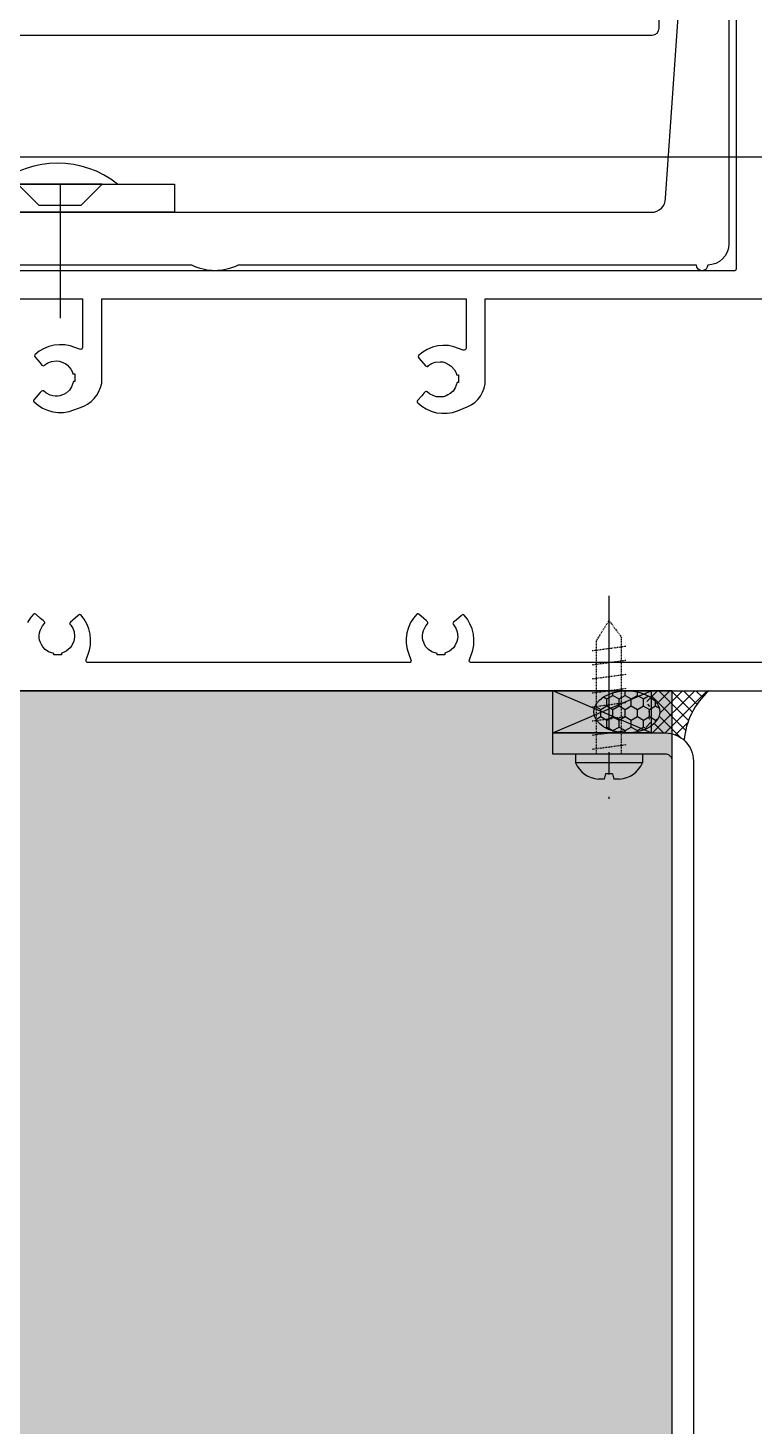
# Model space of a CAD drawing. Header units: millimetres. Extents: x 19684 to 58158, y -7929 to 13062.
# Drawn here: x 54845.2 to 54948.5, y 4698.8 to 4897.6 of the extents above; entities that cross this region are included whole.
import ezdxf

# ---------------------------------------------------------------- set-up
doc = ezdxf.new("R2010")
doc.units = ezdxf.units.MM
doc.linetypes.add('CENTER2', pattern=[28.575000000000003, 19.05, -3.175, 3.175, -3.175])
doc.linetypes.add('HIDDEN2', pattern=[0.1875, 0.125, -0.0625])
for name, color, linetype in [('CASTFIX', 1, 'Continuous'), ('F-Alum', 4, 'Continuous'), ('F-Bolt', 32, 'Continuous'), ('F-dim', 1, 'Continuous'), ('F-gasket', 8, 'Continuous'), ('F-seslants', 8, 'Continuous'), ('F-text', 7, 'Continuous'), ('F_MISC', 8, 'Continuous'), ('INSUL', 173, 'Continuous'), ('POCHET', 8, 'Continuous')]:
    doc.layers.add(name, color=color, linetype=linetype)

# ---------------------------------------------------------------- blocks, each defined once
blk = doc.blocks.new('ding1')
at = {"layer": 'CASTFIX', "color": 9, "linetype": 'CENTER2'}
blk.add_line((1214.680535677697, -4175.415606518631), (1214.680535677697, -4204.300201433828), dxfattribs=at)
at = {"layer": 'CASTFIX', "color": 8, "linetype": 'HIDDEN2'}
for p, q in [((1212.880535677697, -4181.857616678883), (1214.680535677697, -4178.922834070187)), ((1214.680535677697, -4178.922834070187), (1216.480535677697, -4181.33858421964)), ((1212.880535677697, -4197.922834070187), (1212.880535677697, -4181.857616678883)), ((1216.480535677697, -4197.922834070187), (1216.480535677697, -4181.33858421964)), ((1217.080535677697, -4182.623013990795), (1212.280535677697, -4183.266124916723)), ((1217.080535677697, -4184.623013990795), (1212.280535677697, -4185.266124916723)), ((1217.080535677697, -4186.623013990795), (1212.280535677697, -4187.266124916723)), ((1217.080535677697, -4188.623013990795), (1212.280535677697, -4189.266124916723)), ((1217.080535677697, -4190.623013990795), (1212.280535677697, -4191.266124916723)), ((1217.080535677697, -4192.623013990795), (1212.280535677697, -4193.266124916723)), ((1217.080535677697, -4194.623013990795), (1212.280535677697, -4195.266124916723)), ((1217.080535677697, -4196.623013990795), (1212.280535677697, -4197.266124916723))]:
    blk.add_line(p, q, dxfattribs=at)
at = {"layer": 'CASTFIX'}
for p, q in [((1209.930535677697, -4197.922834070187), (1209.930535677697, -4199.172834070187)), ((1219.430535677697, -4197.922834070187), (1209.930535677697, -4197.922834070187)), ((1219.430535677697, -4197.922834070187), (1219.430535677697, -4199.172834070187)), ((1219.430535677697, -4199.172834070187), (1209.930535677697, -4199.172834070187)), ((1213.980558336815, -4201.472834070186), (1213.180535677697, -4201.472834070186)), ((1214.18056401238, -4200.722834070186), (1213.980558336815, -4201.472834070186)), ((1215.180564012408, -4200.722834070186), (1214.18056401238, -4200.722834070186)), ((1215.180564012408, -4200.722834070186), (1215.380558336844, -4201.472834070186)), ((1216.180535677697, -4201.472834070186), (1215.380558336844, -4201.472834070186))]:
    blk.add_line(p, q, dxfattribs=at)
for centre, radius, start, end in [((1213.340443233555, -4197.800682089081), 3.675631999908295, 201.9199292038799, 267.5065728459988), ((1216.020628121838, -4197.800682089082), 3.675631999908523, 272.4934271540012, 338.080070796125)]:
    blk.add_arc(centre, radius, start, end, dxfattribs=at)
blk = doc.blocks.new('*U173')
at = {"layer": 'INSUL', "lineweight": 0}
h = blk.add_hatch(dxfattribs=at)
h.set_pattern_fill('岩棉', color=256, scale=99.99999999999997, style=0, pattern_type=2)
h.set_pattern_definition([(171.78891, (53.30000799999998, 199.0476189999999), (-673.201724156126, 100.0000024861342), [3.334188999999999, -696.8453999999997]), (146.908661, (56.22287299999998, 197.1428569999999), (-158.400404383208, 100.0000013838884), [3.488732999999999, -729.1451199999998]), (132.32733, (58.39144999999998, 194.761905), (-178.2004572863524, 199.9999991336095), [3.220505999999999, -673.0857999999997]), (114.796992, (59.71145299999998, 191.9047619999999), (-39.60010136608866, 99.99999941106624), [3.147327999999999, -327.32212]), (91.62022409999996, (59.80573899999999, 188.571429), (-19.80005000361191, 599.9999997105076), [3.334667, -696.9452999999999]), (82.82482490000001, (50.09428599999998, 111.428571), (138.6003494418545, 1099.99999703413), [77.75173799999997, -16250.113]), (97.17517500000001, (69.70576499999997, 111.428571), (-138.600352482837, 1099.999996651516), [77.75173799999997, -16250.113]), (88.37977579999999, (59.99431099999998, 188.571429), (19.80004305400807, 599.9999999021458), [3.334667, -696.9452999999999]), (65.203007, (60.08859699999998, 191.9047619999999), (39.60010129581893, 99.99999955872293), [3.147327999999999, -327.32212]), (47.67266910000001, (61.40860099999998, 194.761905), (178.2004567313951, 199.9999997012696), [3.220505999999999, -673.0857999999998]), (33.09133830000001, (63.57717799999998, 197.1428569999999), (158.4004028750618, 100.0000036376688), [3.488732999999999, -729.1451199999998]), (8.211089519999998, (66.50004199999998, 199.0476189999999), (673.2017245654225, 99.99999981557863), [3.334188999999999, -696.8453999999997]), (87.16616460000002, (49.99999999999999, 109.52381), (19.80004178584671, 300.0000003017781), [1.907093999999999, -398.5826499999998]), (103.901385, (50.47142999999998, 107.619048), (-79.2002026466053, 299.999999628344), [1.962234, -410.1069899999999]), (111.603615, (51.22571699999999, 105.714286), (-19.80005052895802, 99.99999996627344), [2.048674999999999, -105.5067399999999]), (122.761347, (52.45143499999999, 103.809524), (-59.40015357165493, 99.99999895630114), [2.265060999999999, -473.3977299999999]), (138.290552, (54.05429599999999, 102.380952), (-118.8003028617563, 100.0000020556397), [2.147087, -448.74108]), (152.003514, (55.84572899999998, 101.428571), (-178.2004575064848, 99.99999862560195), [2.028856999999999, -424.03119]), (166.477202, (57.82573399999998, 100.952381), (-396.0010138359245, 100.0000032088846), [2.036461999999999, -425.6205499999999]), (167.070755, (59.90002499999999, 100.47619), (-415.8010658158153, 99.99999981188664), [2.128248, -444.8038799999999]), (12.9292444, (59.90002499999999, 100.47619), (415.8010659680222, 99.99999935621646), [2.128248, -444.8038799999999]), (13.5227975, (61.97431599999998, 100.952381), (396.0010147085891, 99.99999975312379), [2.036461999999999, -425.6205499999998]), (27.9964853, (63.95432099999999, 101.428571), (198.0005052749504, 100.0000036439554), [2.028856999999999, -424.03119]), (41.709447, (65.74575499999997, 102.380952), (118.8003019456718, 100.0000029682972), [2.147086999999999, -448.7410799999997]), (57.23865219999999, (67.34861599999998, 103.809524), (198.0005044485323, 300.0000016678518), [2.265060999999999, -473.3977299999999]), (68.396384, (68.57433299999998, 105.714286), (19.80005041478078, 100.0000003570638), [2.048674999999999, -105.50674]), (76.098615, (69.32862099999998, 107.619048), (19.80005075413857, 99.99999951570955), [1.962233999999999, -410.1069899999998]), (92.83383529999998, (69.80005099999998, 109.52381), (-19.80005025124201, 299.9999998913793), [1.907094, -398.5826499999999])])
h.paths.add_polyline_path([(0, 0), (1673.896708839847, 0), (1673.896708839847, 99.99999999999997), (0, 99.99999999999997)])
at = {"layer": 'INSUL'}
blk.add_lwpolyline([(0, 0), (1673.896708839847, 0), (1673.896708839847, 99.99999999999997), (0, 99.99999999999997)], close=True, dxfattribs=at)
blk = doc.blocks.new('A$C094F658A')
at = {"layer": 'F-Alum'}
for points in [[(-259, 17.31386352633126), (-143.2074956095603, 17.31386352633126, 0.4142135623731178), (-142.2074956095457, 18.31386352633126), (-142.2074956095603, 63.90191894437885, -0.4142135623731173)], [(-131.2432630315161, 35.0342118430417), (-131.2432630315161, -15.9861364736862, -0.4142135623730906), (-131.4432630315132, -16.18613647368329), (-268.5664161340101, -16.18613647366874, -0.4142135623730949)], [(-260, -75.90734638672438), (-81.00106320224586, -75.90734638672438), (-58.53712185880431, -75.90734638672438), (-45.52000000001863, -75.90735581787885), (-45.52000000001863, -73.05097848150763, 0.450164734218634), (-45.74417420946702, -72.85244483801944), (-46.41745443171385, -72.93442599158152, 0.3791536594479651), (-46.59328022225236, -73.13295963506971), (-46.59328022225236, -74.02911542897345), (-48.53984066674457, -74.02911542897345, -0.4142135623732304), (-48.73984066673438, -73.82911542897637), (-48.73984066673438, -66.17951376218116, -0.4142135623740629), (-48.53984066673729, -65.97951376218407), (-46.59328022225236, -65.97951376219862), (-46.59328022225236, -67.41608496606932, 0.3730590152080993), (-46.42168876064534, -67.61405707255471), (-45.74840853842034, -67.71067122384557, 0.4566016302625909), (-45.52000000001863, -67.51269911736017), (-45.52000000001863, -23.48758473792259)], [(-258.8749197584984, -7.88764792328584), (-143.3062073578549, -7.886145244570798, 0.4142135623730098), (-141.3062073578549, -5.886145244570798), (-138.8062073578549, 30.11390414999914, -0.4142135623730295)], [(-132.3062073578549, 28.11390414999914), (-132.3062073579131, -12.3861452445708, -0.414213562373095), (-135.3062073579131, -15.3861452445708, -0.9999999999999999), (-136.9062073578898, -15.3861452445708), (-202.1071326057572, -15.3861452445708, -0.2424242424232402), (-208.7071326057339, -15.3861452445708), (-262.7749197585217, -15.38764792328584, -0.9999999999999999)], [(-54.35391379179782, -71.90734638672438), (-168.9269166139129, -71.90734638672438, -0.5174655677545603), (-169.2098137139837, -71.50750035140663), (-168.7330543832359, -70.15668224758701), (-168.5757534846343, -69.40950297925156), (-168.5757534846343, -68.62299848625844), (-168.6150787092774, -67.87581921792298), (-168.8117048325366, -67.12863994958752), (-169.1263066297251, -66.38146068125207), (-169.4802336515713, -65.75225708686048), (-169.9820984232792, -65.12492612222559), (-170.177738951912, -65.08579801648739), (-170.3847138184938, -65.24102916642732), (-171.0925678621861, -65.87023276081891), (-171.4464948840323, -66.14550933336432), (-171.5566055130475, -66.36573059138027), (-171.5251453333331, -66.46011113055283), (-171.4071696593601, -66.57808680452581), (-171.1122304745222, -66.99100166329299), (-170.9352669635846, -67.52189219609136), (-170.8566165142984, -68.22974623976916), (-170.8959417389415, -68.58367326161533), (-170.9745921882422, -68.89827505880385), (-171.2891939854308, -69.52747865319543), (-171.4858201086754, -69.80275522574084), (-172.0363732537662, -70.27465792153089), (-172.3509750509693, -70.43195882013242), (-172.7049020728009, -70.56468145331019), (-172.7049020728009, -70.8252110666217), (-173.8060083629825, -70.8252110666217), (-173.8060083629825, -70.63350059645018), (-174.553187631318, -70.35330837083166), (-175.0250903270935, -70.05836918597925), (-175.3790173489542, -69.6454543271393), (-175.5756434721989, -69.33085252995079), (-175.6936191461573, -69.05557595740538), (-175.8312574324227, -68.7016489355592), (-175.8705826570804, -68.38704713837069), (-175.8705826570804, -68.03312011652451), (-175.8312574324227, -67.67919309467834), (-175.7329443708004, -67.32526607283216), (-175.4183425736119, -66.69606247844058), (-175.1352009561379, -66.36573059140937), (-175.1037407764088, -66.3028102319513), (-175.1037407764088, -66.22415978266508), (-175.1430660010519, -66.10618410872121), (-175.3396921243111, -65.90955798546202), (-175.6936191461573, -65.63428141291661), (-176.3818105775135, -65.00507781852502), (-176.4997862514574, -64.96575259388192), (-176.6177619254158, -64.96575259388192), (-176.6964123747457, -65.04440304322634), (-177.1683150704921, -65.5949561882735), (-177.5615673169959, -66.22415978266508), (-177.8761691141844, -66.93201382634288), (-178.1121204620868, -67.67919309467834), (-178.190770911373, -68.46569758767146), (-178.190770911373, -69.21287685600691), (-178.0727952374291, -69.99938134898548), (-177.8368438895413, -70.70723539267783), (-177.5132437502907, -71.49312144512078, -0.5338388893789205), (-177.7906471798342, -71.90734638670983), (-223.4409794256499, -71.90734638672438, -0.5174655677546278), (-223.7238765257207, -71.50750035140663), (-223.2471171949728, -70.15668224758701), (-223.0898162963713, -69.40950297925156), (-223.0898162963713, -68.62299848625844), (-223.1291415210144, -67.87581921792298), (-223.3257676442736, -67.12863994958752), (-223.6403694414621, -66.38146068125207), (-223.9942964633083, -65.75225708686048), (-224.4961612350162, -65.12492612222559), (-224.691801763649, -65.08579801648739), (-224.8987766302307, -65.24102916642732), (-225.6066306739231, -65.87023276081891), (-225.9605576957692, -66.14550933336432), (-226.0706683247845, -66.36573059138027), (-226.03920814507, -66.46011113055283), (-225.921232471097, -66.57808680452581), (-225.6262932862592, -66.99100166329299), (-225.4493297753215, -67.52189219609136), (-225.3706793260353, -68.22974623976916), (-225.4100045506784, -68.58367326161533), (-225.4886549999792, -68.89827505880385), (-225.8032567971677, -69.52747865319543), (-225.9998829204123, -69.80275522574084), (-226.5504360655032, -70.27465792153089), (-226.8650378627062, -70.43195882013242), (-227.2189648845379, -70.56468145331019), (-227.2189648845379, -70.8252110666217), (-228.3200711747195, -70.8252110666217), (-228.3200711747195, -70.63350059645018), (-229.0672504430549, -70.35330837083166), (-229.5391531388304, -70.05836918597925), (-229.8930801606912, -69.6454543271393), (-230.0897062839358, -69.33085252995079), (-230.2076819578942, -69.05557595740538), (-230.3453202441597, -68.7016489355592), (-230.3846454688173, -68.38704713837069), (-230.3846454688173, -68.03312011652451), (-230.3453202441597, -67.67919309467834), (-230.2470071825373, -67.32526607283216), (-229.9324053853488, -66.69606247844058), (-229.6492637678748, -66.36573059140937), (-229.6178035881458, -66.3028102319513), (-229.6178035881458, -66.22415978266508), (-229.6571288127889, -66.10618410872121), (-229.8537549360481, -65.90955798546202), (-230.2076819578942, -65.63428141291661), (-230.8958733892505, -65.00507781852502), (-231.0138490631944, -64.96575259388192), (-231.1318247371528, -64.96575259388192), (-231.2104751864827, -65.04440304322634), (-231.682377882229, -65.5949561882735), (-232.0756301287329, -66.22415978266508)], [(-255.8000000000029, -20.18613647366874), (-224.2516020324401, -20.18613647366874), (-224.2516020324401, -27.08234230782546, -0.5174655677543073), (-224.6514480677724, -27.3652394078963), (-226.0022661715775, -26.88848007714842), (-226.749445439913, -26.73117917856143), (-227.5359499329061, -26.73117917856143), (-228.2831292012415, -26.77050440320454), (-229.030308469577, -26.96713052646373), (-229.7774877379125, -27.2817323236377), (-230.4066913322895, -27.63565934548387), (-231.0340222969389, -28.13752411719179), (-231.0731504026626, -28.33316464583913), (-230.9179192527372, -28.54013951242086), (-230.2887156583456, -29.24799355611322), (-230.0134390858002, -29.60192057795939), (-229.7932178277697, -29.71203120697464), (-229.6988372886117, -29.68057102724561), (-229.5808616146387, -29.56259535328718), (-229.1679467558715, -29.26765616844932), (-228.6370562230732, -29.09069265751168), (-227.9292021793954, -29.01204220822547), (-227.5752751575492, -29.05136743286857), (-227.2606733603607, -29.13001788215479), (-226.6314697659691, -29.44461967935786), (-226.3561931934237, -29.6412458026025), (-225.8842904976336, -30.19179894769331), (-225.7269895990321, -30.50640074489638), (-225.5942669658398, -30.86032776672801), (-225.3337373525428, -30.86032776672801), (-225.3337373525428, -31.96143405690964), (-225.5254478226998, -31.96143405690964), (-225.8056400483329, -32.7086133252451), (-226.1005792331853, -33.18051602103515), (-226.5134940920252, -33.53444304288132), (-226.8280958892137, -33.73106916612596), (-227.1033724617591, -33.84904484008439), (-227.4572994836053, -33.98668312634982), (-227.7719012807938, -34.02600835100748), (-228.12582830264, -34.02600835100748), (-228.4797553244862, -33.98668312634982), (-228.8336823463324, -33.8883700647275), (-229.4628859407094, -33.57376826752443), (-229.7932178277551, -33.29062665006495), (-229.8561381872132, -33.25916647033591), (-229.9347886364994, -33.25916647033591), (-230.0527643104433, -33.29849169497902), (-230.2493904337025, -33.49511781823821), (-230.5246670062479, -33.84904484008439), (-231.1538706006249, -34.53723627144063), (-231.1931958252826, -34.65521194538451), (-231.1931958252826, -34.77318761934293), (-231.1145453759236, -34.85183806867281), (-230.563992230891, -35.3237407644192), (-229.9347886364994, -35.71699301092303), (-229.2269345928216, -36.03159480811155), (-228.4797553244862, -36.26754615601385), (-227.6932508314931, -36.34619660530007), (-226.9460715631576, -36.34619660530007), (-226.159567070179, -36.22822093135619), (-225.4517130264867, -35.99226958345389), (-224.6658269740292, -35.66866944421781, 0.2877505058483109), (-221.5120969905693, -32.17158029929851), (-221.5120969905693, -20.18613647366874), (-169.6800757083838, -20.18613647366874), (-169.6800757083838, -27.19417035886727, -0.5174655677543089), (-170.0799217437016, -27.47706745893811), (-171.4307398475212, -27.00030812817567), (-172.1779191158566, -26.84300722958869), (-172.9644236088498, -26.84300722958869), (-173.7116028771852, -26.8823324542318), (-174.4587821455207, -27.07895857747644), (-175.2059614138561, -27.39356037466496), (-175.8351650082332, -27.74748739651113), (-176.4624959728826, -28.24935216821905), (-176.5016240786063, -28.44499269686639), (-176.3463929286809, -28.65196756343357), (-175.7171893342893, -29.35982160712592), (-175.4419127617439, -29.7137486289721), (-175.2216915037134, -29.8238592580019), (-175.1273109645554, -29.79239907827287), (-175.0093352905824, -29.67442340429989), (-174.5964204318152, -29.37948421947658), (-174.0655298990168, -29.20252070852439), (-173.357675855339, -29.12387025923817), (-173.0037488334929, -29.16319548388128), (-172.6891470363043, -29.24184593318205), (-172.0599434419128, -29.55644773037056), (-171.7846668693674, -29.75307385361521), (-171.3127641735773, -30.30362699870602), (-171.1554632749758, -30.61822879590909), (-171.0227406417835, -30.97215581775527), (-170.7622110284865, -30.97215581775527), (-170.7622110284865, -32.0732621079369), (-170.9539214986435, -32.0732621079369), (-171.2341137242765, -32.82044137627236), (-171.5290529091289, -33.29234407204785), (-171.9419677679689, -33.64627109389403), (-172.2565695651574, -33.84289721713867), (-172.5318461377028, -33.9608728910971), (-172.885773159549, -34.09851117737708), (-173.2003749567375, -34.13783640202018), (-173.5543019785837, -34.13783640202018), (-173.9082290004299, -34.09851117737708), (-174.262156022276, -34.0001981157402), (-174.8913596166531, -33.68559631855169), (-175.2216915036988, -33.40245470107766), (-175.2846118631569, -33.37099452136317), (-175.3632623124431, -33.37099452136317), (-175.481237986387, -33.41031974600628), (-175.6778641096462, -33.60694586925092), (-175.9531406821916, -33.9608728910971), (-176.5823442765686, -34.64906432246789), (-176.6216695012263, -34.76703999639722), (-176.6216695012263, -34.88501567035564), (-176.5430190518673, -34.96366611970006), (-175.9924659068347, -35.43556881544646), (-175.3632623124431, -35.82882106193574), (-174.6554082687653, -36.14342285913881), (-173.9082290004299, -36.37937420702656), (-173.1217245074367, -36.45802465631277), (-172.3745452391013, -36.45802465631277), (-171.5880407461227, -36.34004898238345), (-170.8801867024304, -36.10409763448115), (-170.0943006499729, -35.78049749523052, 0.2877505058483109), (-166.9405706665129, -32.28340835031122), (-166.9405706665129, -20.18613647366874), (-125.8902292310086, -20.18613647366874)]]:
    blk.add_lwpolyline(points, format="xyb", dxfattribs=at)
at = {"layer": 'F-Alum', "elevation": -1.357158461272619e-10}
blk.add_lwpolyline([(-242.1718562976966, 32.19041691612802), (-242.1718376682547, -3.887647934781853), (-211.1718376682547, -3.887647934810957), (-211.1718376682547, -7.887647934810957), (-245.6718376682547, -7.887647934781853, -0.4142135623729447), (-246.1718376682547, -7.387647934810957), (-246.1718562976966, 32.19041691612802)], format="xyb", dxfattribs=at)
at = {"layer": 'POCHET', "linetype": 'CENTER2'}
blk.add_line((-227.4323008639913, -3.887647934781853), (-227.4323008640495, -24.88764793478185), dxfattribs=at)
at = {"layer": 'POCHET'}
blk.add_lwpolyline([(-233.4323008639913, -3.887647934781853), (-230.4323008639913, -6.887647934781853), (-224.4323008639913, -6.887647934781853), (-221.4323008639913, -3.887647934810957)], close=True, dxfattribs=at)
blk.add_arc((-227.7911575571343, -14.45784672076115), 13.57319233015869, 51.14677504395269, 128.8532249560473, dxfattribs=at)

msp = doc.modelspace()

# ---------------------------------------------------------------- hatches: boundary and pattern name
at = {"layer": 'F-seslants', "ltscale": 250}
h = msp.add_hatch(dxfattribs=at)
h.set_pattern_fill('HONEY', color=256, scale=8, angle=-90.00000000000001, style=0)
h.set_pattern_definition([(90, (30333.34184979091, 6293.715700666954), (0.8660253999999997, 1.5), [1, -2]), (330.0000000000001, (30333.34184979091, 6293.715700666954), (0.8660254056766584, -1.499999996722579), [1, -2]), (30.00000000000004, (30333.34184979091, 6293.715700666954), (1.732050805676658, 3.277420613658806e-09), [-2, 1])])
edge = h.paths.add_edge_path()
edge.add_ellipse((54930.43445441188, 4800.38582186543), major_axis=(4.705385209057566, 1.250745287965791e-07), ratio=0.6380121188650788, start_angle=0, end_angle=360)
h = msp.add_hatch(dxfattribs=at)
h.set_pattern_fill('ANSI37', color=256, scale=10, style=0)
h.set_pattern_definition([(315, (29923.63113595769, 6386.505210739454), (-0.8838834764831843, -0.8838834764831844), []), (225, (29923.63113595769, 6386.505210739454), (-0.8838834764831844, 0.8838834764831843), [])])
edge = h.paths.add_edge_path()
edge.add_ellipse((54930.43445441188, 4800.38582186543), major_axis=(4.705385209057566, 1.250745287965791e-07), ratio=0.6380121188650788, start_angle=317.3473259395387, end_angle=402.6526721170927, ccw=False)
edge.add_line((54933.89514529912, 4798.351746772528), (54933.89514529912, 4797.38372906313))
edge.add_line((54933.89514529912, 4797.38372906313), (54935.89514529912, 4797.383729050062))
edge.add_arc((54935.89514529912, 4793.383729050062), 4, 407.8261009928495, 450, ccw=False)
edge.add_arc((54949.15009697221, 4795.462781985359), 10.60643871241276, 491.65157233684397, 535.211572475169, ccw=False)
edge.add_line((54942.1010679653, 4803.387914931863), (54933.89514529912, 4803.38791471373))
edge.add_line((54933.89514529912, 4803.38791471373), (54933.89514529912, 4802.419897067414))

# ---------------------------------------------------------------- linework, layer by layer
at = {"layer": 'F-Alum'}
for points in [[(54919.89551683885, 4797.383729056065), (54935.89552027619, 4797.38372895151, -0.4142135623762916), (54939.89552027619, 4793.383728951466), (54939.89551650625, 4169.526101524842)], [(54936.8955165066, 4169.526101524842), (54936.89552027578, 4793.383728951495, 0.4142135623752261), (54935.89552027578, 4794.38372895151), (54919.89551683885, 4794.383728860531), (54919.89551683885, 4797.383729056065)]]:
    msp.add_lwpolyline(points, format="xyb", dxfattribs=at)
at = {"layer": 'F-dim'}
msp.add_line((54390.31880474725, 4879.295260729627), (57808.72354811075, 4879.295260729627), dxfattribs=at)
at = {"layer": 'F-gasket'}
for p, q in [((54933.89514529912, 4797.383729050062), (54919.89514186184, 4803.387914341579)), ((54919.89514186184, 4797.383729154618), (54933.89514529912, 4803.387914341579))]:
    msp.add_line(p, q, dxfattribs=at)
msp.add_lwpolyline([(54933.89514529912, 4797.383729050062), (54919.89514186184, 4797.383729050062), (54919.89514186184, 4803.387914341579), (54933.89514529912, 4803.387914341579)], close=True, dxfattribs=at)
at = {"layer": 'F-seslants', "ltscale": 250}
msp.add_arc((54949.15009697221, 4795.462781985359), 10.60643871241361, 131.6515723374181, 175.2115724752651, dxfattribs=at)
msp.add_ellipse((54930.43445441188, 4800.38582186543), major_axis=(4.705385209057566, 1.250745287965791e-07), ratio=0.6380121188650787, dxfattribs=at)

# ---------------------------------------------------------------- block references
at = {"layer": 'F-Bolt', "color": 8}
msp.add_blockref('ding1', (53713.21498287961, 8992.306562976188), dxfattribs=at)
at = {"layer": 'F-text'}
msp.add_blockref('A$C094F658A', (55077.24378660653, 4879.295260728296), dxfattribs=at)
at = {"layer": 'F_MISC', "ltscale": 18000, "extrusion": (4.369445041063076e-07, -5.085390997736951e-15, -0.9999999999999046), "xscale": -1, "rotation": 270.000000666832}
msp.add_blockref('*U173', (-54936.89551407867, 3129.491205501661, 0.0240043749975852), dxfattribs=at)

doc.saveas('drawing.dxf')
